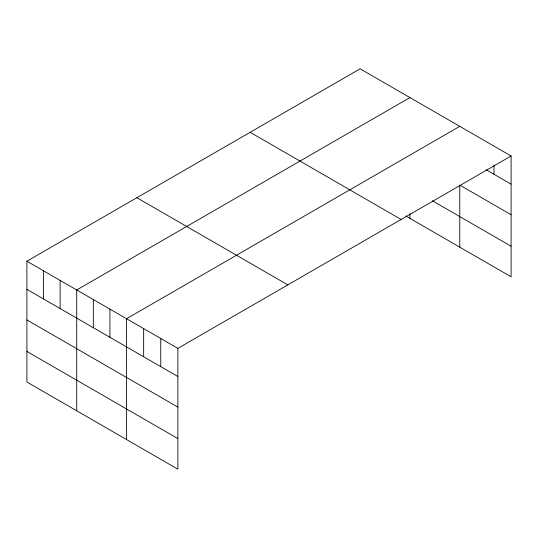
<?xml version="1.0" encoding="UTF-8"?>
<svg xmlns="http://www.w3.org/2000/svg" width="538" height="538" viewBox="0 0 538 538"><rect width="100%" height="100%" fill="white"/><g stroke="black" fill="none" stroke-linecap="round" stroke-linejoin="round"><path stroke-width="0.81" d="M511.1 155.98L177.87 348.368L177.87 469.183L26.9 382.02L26.9 261.206L360.13 68.817L511.1 155.98L511.1 276.794L405.618 215.893M409.949 97.58L76.719 289.969L76.719 410.783M459.768 126.343L126.538 318.738L126.538 439.546M486.15 169.732L511.1 184.137M511.1 214.716L459.768 185.079L459.768 247.157M432.33 200.741L511.1 246.216M250.163 132.308L401.133 219.47M136.867 197.722L287.837 284.884M26.9 261.206L177.87 348.368M26.9 289.363L177.87 376.526M26.9 319.942L177.87 407.105M26.9 351.442L177.87 438.605M493.992 165.146L493.992 174.258M409.949 213.566L409.949 218.394M160.761 338.489L160.761 366.647M143.653 328.61L143.653 356.768M109.934 309.148L109.934 337.306M93.33 299.558L93.33 327.716M60.115 280.385L60.115 308.543M43.504 270.796L43.504 298.953"/></g></svg>
